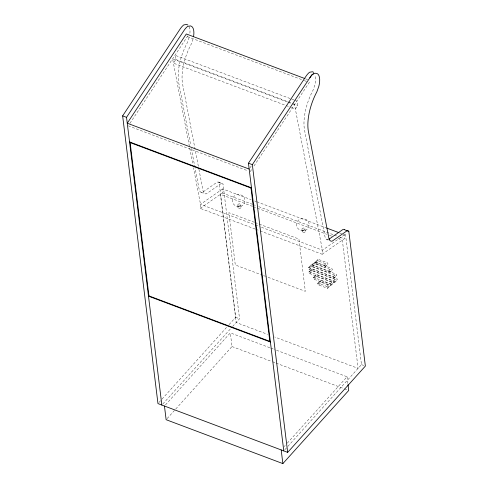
<?xml version="1.0" encoding="UTF-8"?>
<svg xmlns="http://www.w3.org/2000/svg" width="488" height="488" viewBox="0 0 488 488"><rect width="100%" height="100%" fill="white"/><g stroke="black" fill="none" stroke-linecap="round" stroke-linejoin="round"><path stroke-width="0.37" stroke-dasharray="2.44 1.83" d="M255.12 229.031L200.22 208.382L200.507 204.332L193.486 167.732M200.22 208.382L222.339 192.98L222.619 188.929L251.143 199.653M260.11 230.909L322.141 254.242L322.428 250.185L294.526 104.713L292.391 103.907M322.141 254.242L344.26 238.839L344.546 234.783L342.405 233.978M189.143 37.521L187.148 43.054A37.338 16.903 -69.4 0 0 178.907 83.747L190.741 145.461M294.069 100.028L174.997 55.248L175.814 59.499L173.435 63.172L285.376 105.274M294.776 100.296L296.918 101.101L297.735 105.359L295.356 109.031L289.652 106.884M129.948 123.318L187.331 36.6L186.825 35.288M250.008 167.799L251.265 165.902M250.198 171.697L251.869 169.171M253.961 166.011L309.258 82.46L308.745 81.142M158.978 402.46L161.522 399.641M162.028 399.074L227.024 326.887M229.055 324.636L235.655 317.304L219.118 182.585A6.259 2.83 -69.4 0 0 216.526 182.579L202.441 192.382A10.535 4.77 -69.4 0 1 199.159 189.332L195.023 167.768M162.876 403.924L232.099 327.039M232.605 326.472L239.547 318.768L223.004 184.049L219.118 182.585M165.463 404.9L230.318 332.871L270.181 347.865M167.14 418.57L175.247 409.566M175.753 409.005L231.995 346.541L230.318 332.871M308.355 267.839L310.886 265.027M309.142 267.729L311.679 264.917L335.671 273.945A1.165 0.677 42 0 1 336.75 275.165A1.165 0.677 42 0 1 335.884 275.653L333.347 278.465L309.355 269.437A1.165 0.677 42 0 1 308.276 268.217A1.165 0.677 42 0 1 309.142 267.729L333.139 276.757A1.165 0.677 42 0 1 334.219 277.977A1.165 0.677 42 0 1 333.347 278.465M311.728 265.088L314.26 262.276M312.515 264.978L315.053 262.166L331.267 268.266A1.165 0.677 42 0 1 332.34 269.486A1.165 0.677 42 0 1 331.474 269.974L328.942 272.786L312.729 266.686A1.165 0.677 42 0 1 311.649 265.466A1.165 0.677 42 0 1 312.515 264.978L328.729 271.078A1.165 0.677 42 0 1 329.809 272.298A1.165 0.677 42 0 1 328.942 272.786M315.102 262.337L317.633 259.524M309.355 269.437L311.887 266.625L335.884 275.653M315.889 262.227L318.426 259.415L326.856 262.587A1.165 0.677 42 0 1 327.936 263.807A1.165 0.677 42 0 1 327.064 264.295L324.532 267.107L316.102 263.935A1.165 0.677 42 0 1 315.022 262.715A1.165 0.677 42 0 1 315.889 262.227L324.325 265.399A1.165 0.677 42 0 1 325.398 266.619A1.165 0.677 42 0 1 324.532 267.107M312.729 266.686L315.26 263.874L331.474 269.974M316.102 263.935L318.634 261.123L327.064 264.295M308.874 272.054L311.405 269.242M309.66 271.944L312.192 269.132L336.189 278.154A1.165 0.677 42 0 1 337.269 279.374A1.165 0.677 42 0 1 336.403 279.868L333.865 282.68L309.874 273.652A1.165 0.677 42 0 1 308.794 272.432A1.165 0.677 42 0 1 309.66 271.944L333.658 280.972A1.165 0.677 42 0 1 334.731 282.192A1.165 0.677 42 0 1 333.865 282.68M309.874 273.652L312.405 270.84L336.403 279.868M324.325 265.399L326.856 262.587M313.278 277.733L315.815 274.921M314.071 277.623L316.602 274.811L332.816 280.905A1.165 0.677 42 0 1 333.896 282.125A1.165 0.677 42 0 1 333.023 282.613L330.492 285.431L314.278 279.331A1.165 0.677 42 0 1 313.204 278.111A1.165 0.677 42 0 1 314.071 277.623L330.285 283.723A1.165 0.677 42 0 1 331.358 284.943A1.165 0.677 42 0 1 330.492 285.431M314.278 279.331L316.816 276.519L333.023 282.613M325.319 266.997L327.857 264.185M317.688 283.412L320.22 280.6M328.729 271.078L331.267 268.266M318.481 283.302L321.012 280.49L329.443 283.656A1.165 0.677 42 0 1 330.522 284.876A1.165 0.677 42 0 1 329.65 285.364L327.119 288.182L318.688 285.01A1.165 0.677 42 0 1 317.609 283.79A1.165 0.677 42 0 1 318.481 283.302L326.911 286.474A1.165 0.677 42 0 1 327.985 287.694A1.165 0.677 42 0 1 327.119 288.182M318.688 285.01L321.22 282.198L329.65 285.364M329.729 272.676L332.261 269.864M333.139 276.757L335.671 273.945M334.14 278.355L336.671 275.543M326.911 286.474L329.443 283.656M330.285 283.723L332.816 280.905M333.658 280.972L336.189 278.154M327.912 288.072L330.443 285.254M331.285 285.321L333.816 282.503M334.658 282.57L337.19 279.752M284.223 446.557L285.236 445.428M287.267 443.177L347.053 376.773L274.451 349.469M284.797 449.777L287.341 446.953M287.853 446.386L361.468 364.621L345.394 233.667M222.619 188.929L200.507 204.332L254.693 224.712M344.546 234.783L322.428 250.185L259.683 226.591M305.384 78.757L308.233 79.825M187.331 36.6L303.554 80.313M304.268 80.581L307.83 81.923M175.814 59.499L287.749 101.602M288.463 101.87L292.031 103.212M292.745 103.48L297.735 105.359M287.395 102.029L172.606 58.859L192.912 164.749M288.109 102.297L291.678 103.639M286.09 105.542L288.939 106.616M128.271 125.843L248.056 170.891M218.417 182.061L222.308 183.525M254.706 200.995L256.133 201.532M256.847 201.8L326.008 227.811M339.556 232.904L341.691 233.709M222.339 192.98L252.284 204.246M252.998 204.515L255.846 205.588M258.701 206.656L333.566 234.813M334.28 235.082L337.129 236.155M339.983 237.229L344.26 238.839M252.516 206.381L220.43 194.309L236.168 322.519L267.54 334.317M253.223 206.65L256.792 207.986M257.505 208.254L326.667 234.264M329.516 235.338L331.657 236.143M338.074 238.559L342.35 240.169L358.094 368.373L274.671 336.995M200.958 192.241L204.85 193.706M326.771 239.565L328.064 240.053M254.339 222.278L228.872 212.695L235.289 264.978L260.763 274.555M255.047 222.54L258.585 223.87M259.293 224.138L298.912 239.041L305.329 291.324L265.71 276.421M255.407 224.98L258.969 226.322M255.834 229.299L259.396 230.641M263.587 275.622L265.002 276.153M235.655 317.304L239.547 318.768M361.468 364.621L364.066 365.597M270.889 348.133L273.738 349.201M231.995 346.541L271.859 361.529M272.572 361.797L275.415 362.871M276.129 363.139L343.747 388.57M344.461 388.838L348.017 390.174M198.341 166.262L182.799 85.205A37.338 16.903 -69.4 0 1 191.04 44.518L193.028 38.985A14.75 6.679 -69.4 0 0 193.358 37.588M198.909 169.232L203.045 190.796A10.535 4.77 -69.4 0 0 206.332 193.846L220.417 184.037A6.259 2.83 -69.4 0 1 223.004 184.049M191.314 148.437L194.877 167.024M347.053 376.773L347.938 383.971M304.939 228.768L305.238 231.202M301.907 229.403L302.206 231.837M240.736 204.618L241.035 207.052M237.705 205.253L238.004 207.687M328.259 239.706A10.535 4.77 -69.4 0 1 324.971 236.656L304.719 131.065A37.338 16.903 -69.4 0 1 312.96 90.371L314.955 84.839A14.75 6.679 -69.4 0 0 315.364 75.067M189.131 26.627A14.75 6.679 -69.4 0 1 189.722 34.758M321.22 282.198A1.165 0.677 42 0 1 320.146 280.978A1.165 0.677 42 0 1 321.012 280.49M318.634 261.123A1.165 0.677 42 0 1 317.554 259.903A1.165 0.677 42 0 1 318.426 259.415M311.887 266.625A1.165 0.677 42 0 1 310.807 265.405A1.165 0.677 42 0 1 311.679 264.917M312.405 270.84A1.165 0.677 42 0 1 311.326 269.62A1.165 0.677 42 0 1 312.192 269.132M316.816 276.519A1.165 0.677 42 0 1 315.736 275.299A1.165 0.677 42 0 1 316.602 274.811M315.26 263.874A1.165 0.677 42 0 1 314.18 262.654A1.165 0.677 42 0 1 315.053 262.166M232.562 199.537C230.97 207.388 243.829 209.444 244.799 201.538C246.391 193.687 233.532 191.631 232.562 199.537M296.765 223.687C295.173 231.532 308.032 233.593 309.002 225.682C310.594 217.837 297.735 215.775 296.765 223.687M302.877 232.459A1.555 1.049 -7 0 0 305.268 231.471A1.555 1.049 -7 0 0 303.024 230.629A1.555 1.049 -7 0 0 302.877 232.459M302.578 230.025A1.555 1.049 -7 0 0 304.969 229.037A1.555 1.049 -7 0 0 302.725 228.195A1.555 1.049 -7 0 0 302.578 230.025M238.675 208.309A1.555 1.049 -7 0 0 241.066 207.327A1.555 1.049 -7 0 0 238.821 206.479A1.555 1.049 -7 0 0 238.675 208.309M238.376 205.875A1.555 1.049 -7 0 0 240.767 204.893A1.555 1.049 -7 0 0 238.522 204.045A1.555 1.049 -7 0 0 238.376 205.875"/><path stroke-width="0.73" d="M344.778 229.726A6.259 2.83 -69.4 0 1 344.931 229.903L348.822 231.367L365.36 366.085L287.67 452.37L157.966 403.588L122.641 115.876L180.109 29.036A14.555 6.588 -69.4 0 1 183.762 24.912L186.703 24.437L187.904 25.028M161.857 405.052L126.532 117.34L184 30.5A14.555 6.588 -69.4 0 1 187.654 26.376L190.594 25.901L191.796 26.492A14.75 6.679 -69.4 0 1 193.614 36.222M283.778 450.906L248.453 163.193L305.921 76.36A14.555 6.588 -69.4 0 1 309.581 72.23L312.515 71.76L313.717 72.346M287.67 452.37L252.345 164.657L311.85 74.743L315.01 73.182L317.609 73.81A14.75 6.679 -69.4 0 1 318.847 86.303L316.852 91.836A37.338 16.903 -69.4 0 0 308.611 132.529L328.863 238.12A10.535 4.77 -69.4 0 0 332.145 241.163L346.23 231.361A6.259 2.83 -69.4 0 1 348.822 231.367M164.45 406.028L166.127 419.698L282.863 463.6L348.731 390.443L348.023 384.69M328.869 239.279L342.338 229.897A6.259 2.83 -69.4 0 1 344.607 229.58M304.671 78.489L186.312 33.971L127.252 123.214L249.173 169.068M122.641 115.876L126.532 117.34M248.453 163.193L252.345 164.657M129.552 141.935L251.472 187.788M129.607 142.392L251.527 188.246M326.722 228.079L338.843 232.636M148.431 295.704L270.352 341.563M148.486 296.161L270.407 342.015M250.954 187.593L269.834 341.368M281.186 449.93L282.863 463.6M130.07 142.13L148.95 295.899M309.813 77.824A14.555 6.588 -69.4 0 1 313.473 73.694"/></g></svg>
